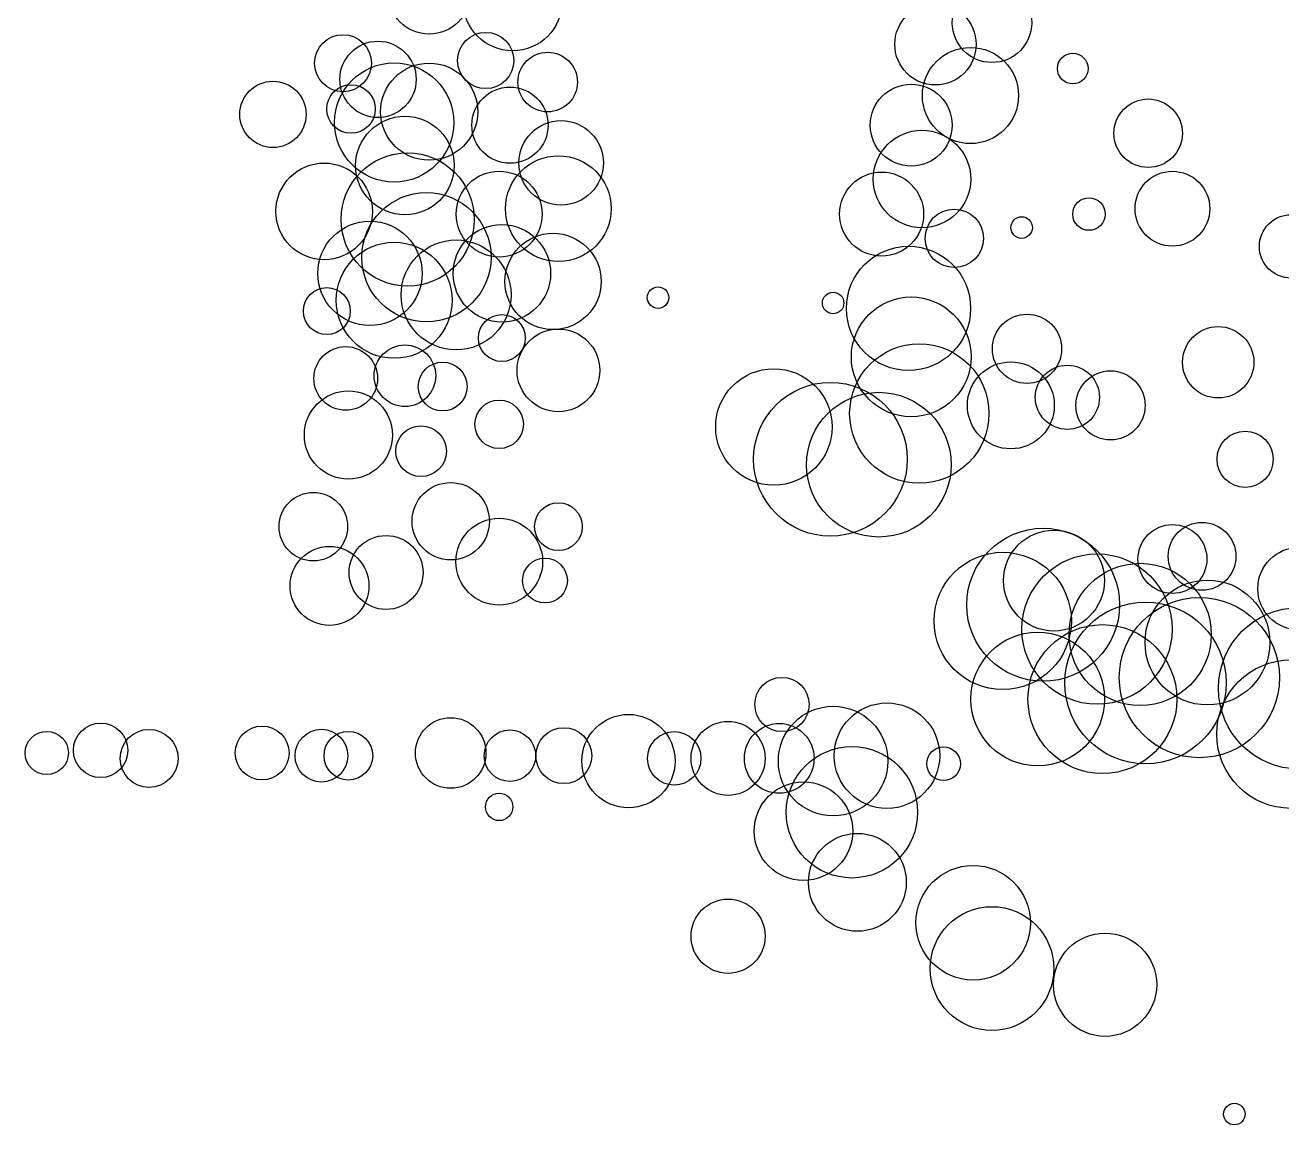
# Model space of a CAD drawing. Extents: x 425736 to 427070, y 1578339 to 1579607.
# Drawn here: x 426202.5 to 426669.1, y 1578346.5 to 1578754.6 of the extents above; entities that cross this region are included whole.
import ezdxf

# ---------------------------------------------------------------- set-up
doc = ezdxf.new("R2010")
doc.units = 21
doc.layers.add('L-PLNT-KEEP', color=92, linetype='Continuous')

msp = doc.modelspace()

# ---------------------------------------------------------------- linework, layer by layer
at = {"layer": 'L-PLNT-KEEP'}
for centre, radius in [((426352.5, 1578766.5), 15.23), ((426383.5, 1578763.5), 18.41), ((426561.5, 1578755.5), 14.75), ((426540.5, 1578747.5), 15.09), ((426320.5, 1578740.5), 10.57), ((426373.5, 1578741.5), 10.43), ((426333.5, 1578734.5), 14.17), ((426553.5, 1578728.5), 17.85), ((426396.5, 1578733.5), 11.06), ((426591.5, 1578738.5), 5.7), ((426339.5, 1578718.5), 22.12), ((426352.5, 1578722.5), 18.02), ((426294.5, 1578721.5), 12.32), ((426323.5, 1578723.5), 9), ((426531.5, 1578717.5), 15.19), ((426382.5, 1578717.5), 14.15), ((426619.5, 1578714.5), 12.71), ((426343.5, 1578702.5), 18.29), ((426401.5, 1578703.5), 15.68), ((426535.5, 1578697.5), 18.1), ((426344.5, 1578682.5), 24.73), ((426400.5, 1578686.5), 19.62), ((426313.5, 1578685.5), 17.93), ((426378.5, 1578684.5), 15.94), ((426520.5, 1578684.5), 15.59), ((426628.5, 1578686.5), 13.89), ((426351.5, 1578668.5), 23.99), ((426597.5, 1578684.5), 6.03), ((426547.5, 1578675.5), 10.85), ((426330.5, 1578662.5), 19.37), ((426379.5, 1578662.5), 18.09), ((426572.5, 1578679.5), 4), ((426672.5, 1578672.5), 11.73), ((426398.5, 1578659.5), 17.88), ((426339.5, 1578652.5), 21.52), ((426362.5, 1578654.5), 20.4), ((426530.5, 1578649.5), 23.06), ((426437.5, 1578653.5), 4), ((426314.5, 1578648.5), 8.71), ((426502.5, 1578651.5), 4), ((426531.5, 1578631.5), 22.23), ((426379.5, 1578638.5), 8.71), ((426574.5, 1578634.5), 12.86), ((426400.5, 1578626.5), 15.35), ((426645.5, 1578629.5), 13.25), ((426321.5, 1578623.5), 11.82), ((426343.5, 1578624.5), 11.42), ((426534.5, 1578610.5), 25.86), ((426357.5, 1578620.5), 9.06), ((426568.5, 1578613.5), 16.14), ((426480.5, 1578605.5), 21.61), ((426589.5, 1578616.5), 11.91), ((426605.5, 1578613.5), 12.84), ((426501.5, 1578593.5), 28.53), ((426322.5, 1578602.5), 16.35), ((426378.5, 1578606.5), 9), ((426519.5, 1578591.5), 26.85), ((426349.5, 1578596.5), 9.41), ((426655.5, 1578593.5), 10.43), ((426360.5, 1578570.5), 14.36), ((426309.5, 1578568.5), 12.72), ((426400.5, 1578568.5), 8.87), ((426378.5, 1578555.5), 16.11), ((426628.5, 1578556.5), 12.79), ((426639.5, 1578557.5), 12.58), ((426336.5, 1578551.5), 13.72), ((426580.5, 1578539.5), 28.4), ((426584.5, 1578548.5), 18.73), ((426315.5, 1578546.5), 14.65), ((426675.5, 1578545.5), 15.3), ((426395.5, 1578548.5), 8.32), ((426565.5, 1578533.5), 25.48), ((426600.5, 1578530.5), 27.89), ((426616.5, 1578528.5), 26.4), ((426641.5, 1578525.5), 23.17), ((426638.5, 1578512.5), 29.74), ((426618.5, 1578510.5), 30), ((426675.5, 1578508.5), 29.94), ((426602.5, 1578504.5), 27.64), ((426578.5, 1578504.5), 24.82), ((426672.5, 1578491.5), 27.55), ((426483.5, 1578502.5), 10.08), ((426426.5, 1578481.5), 17.32), ((426502.5, 1578481.5), 20.33), ((426522.5, 1578483.5), 19.58), ((426230.5, 1578485.5), 10.12), ((426290.5, 1578484.5), 9.98), ((426360.5, 1578484.5), 13.1), ((426463.5, 1578482.5), 13.74), ((426482.5, 1578482.5), 12.96), ((426210.5, 1578484.5), 8.03), ((426248.5, 1578482.5), 10.76), ((426312.5, 1578483.5), 9.79), ((426322.5, 1578483.5), 9.04), ((426382.5, 1578483.5), 9.55), ((426402.5, 1578483.5), 10.38), ((426443.5, 1578482.5), 9.93), ((426509.5, 1578462.5), 24.39), ((426543.5, 1578480.5), 6.25), ((426491.5, 1578455.5), 18.29), ((426378.5, 1578464.5), 5.1), ((426511.5, 1578436.5), 18.16), ((426554.5, 1578421.5), 21.26), ((426463.5, 1578416.5), 13.77), ((426561.5, 1578404.5), 22.97), ((426603.5, 1578398.5), 19.15), ((426651.5, 1578350.5), 4)]:
    msp.add_circle(centre, radius, dxfattribs=at)

doc.saveas('drawing.dxf')
